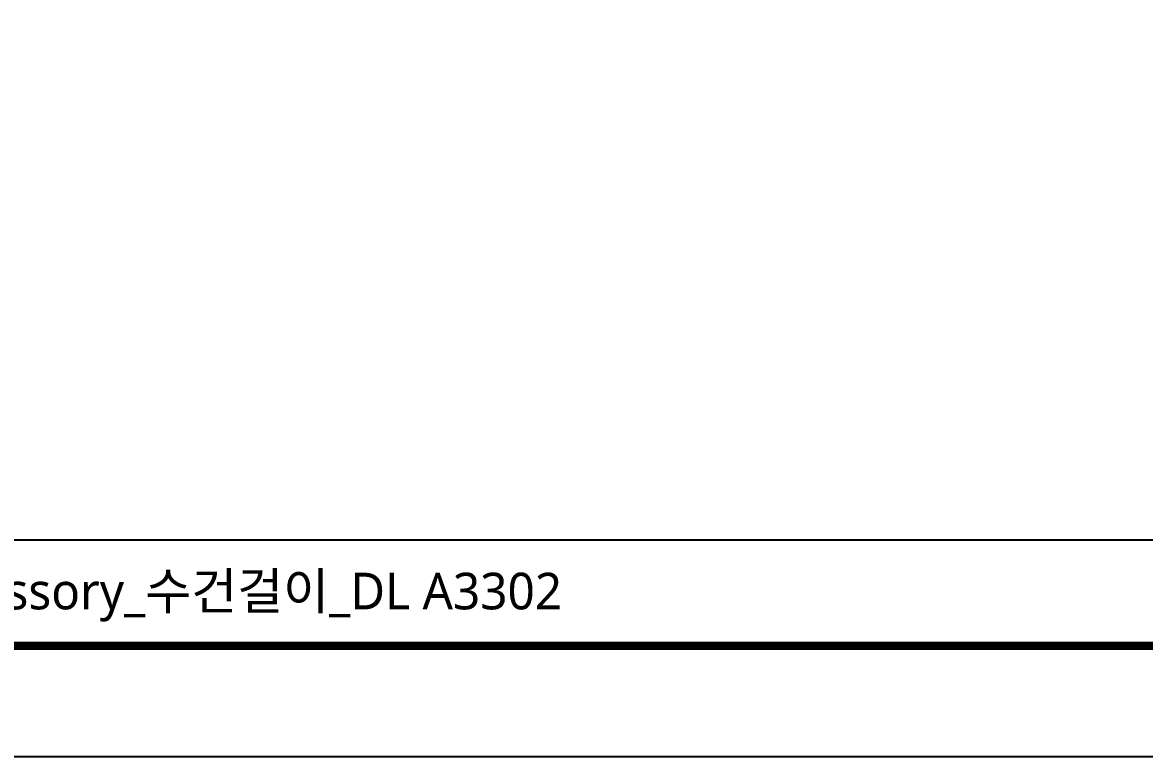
# Model space of a CAD drawing. Extents: x 16296675745 to 16296677481, y -37409619395 to -37409618123.
# Drawn here: x 16296676704.9 to 16296676911.9, y -37409618710.2 to -37409618574.7 of the extents above; entities that cross this region are included whole.
import ezdxf

# ---------------------------------------------------------------- set-up
doc = ezdxf.new("R2010")
doc.units = 0
doc.header["$LTSCALE"] = 10
doc.header["$MEASUREMENT"] = 0
doc.layers.get('0').update_dxf_attribs({"linetype": 'CONTINUOUS'})
doc.styles.add('Daelim Dimension', font='')
doc.styles.get('Daelim Dimension').set_extended_font_data('NanumGothic')

msp = doc.modelspace()

# ---------------------------------------------------------------- linework, layer by layer
at = {"color": 5}
msp.add_line((16296676488.30303, -37409618670.210129), (16296677012.49032, -37409618670.210129), dxfattribs=at)
at = {"ltscale": 0.5}
msp.add_lwpolyline([(16296676477.834841, -37409618710.177017), (16296677128.834841, -37409618710.177017), (16296677128.834841, -37409618233.177017), (16296676477.834841, -37409618233.177017)], close=True, dxfattribs=at)
at = {"color": 5, "linetype": 'ByBlock', "lineweight": 200, "const_width": 1.5}
msp.add_lwpolyline([(16296676488.30303, -37409618689.752296), (16296677118.30303, -37409618689.752296), (16296677118.30303, -37409618244.252296), (16296676488.30303, -37409618244.252296)], close=True, dxfattribs=at)

# ---------------------------------------------------------------- texts
at = {"color": 2, "insert": (16296676605.175289, -37409618676.256248), "char_height": 6.75662715, "width": 260.66283526, "attachment_point": 1, "style": 'Daelim Dimension'}
msp.add_mtext('{\\fPretendard Variable SemiBold|b0|i0|c129|p2;대림바스(주)}_Parts_Accessory_{\\fGulim|b0|i0|c129|p50;수건걸이}_DL A3302', dxfattribs=at)

doc.saveas('drawing.dxf')
